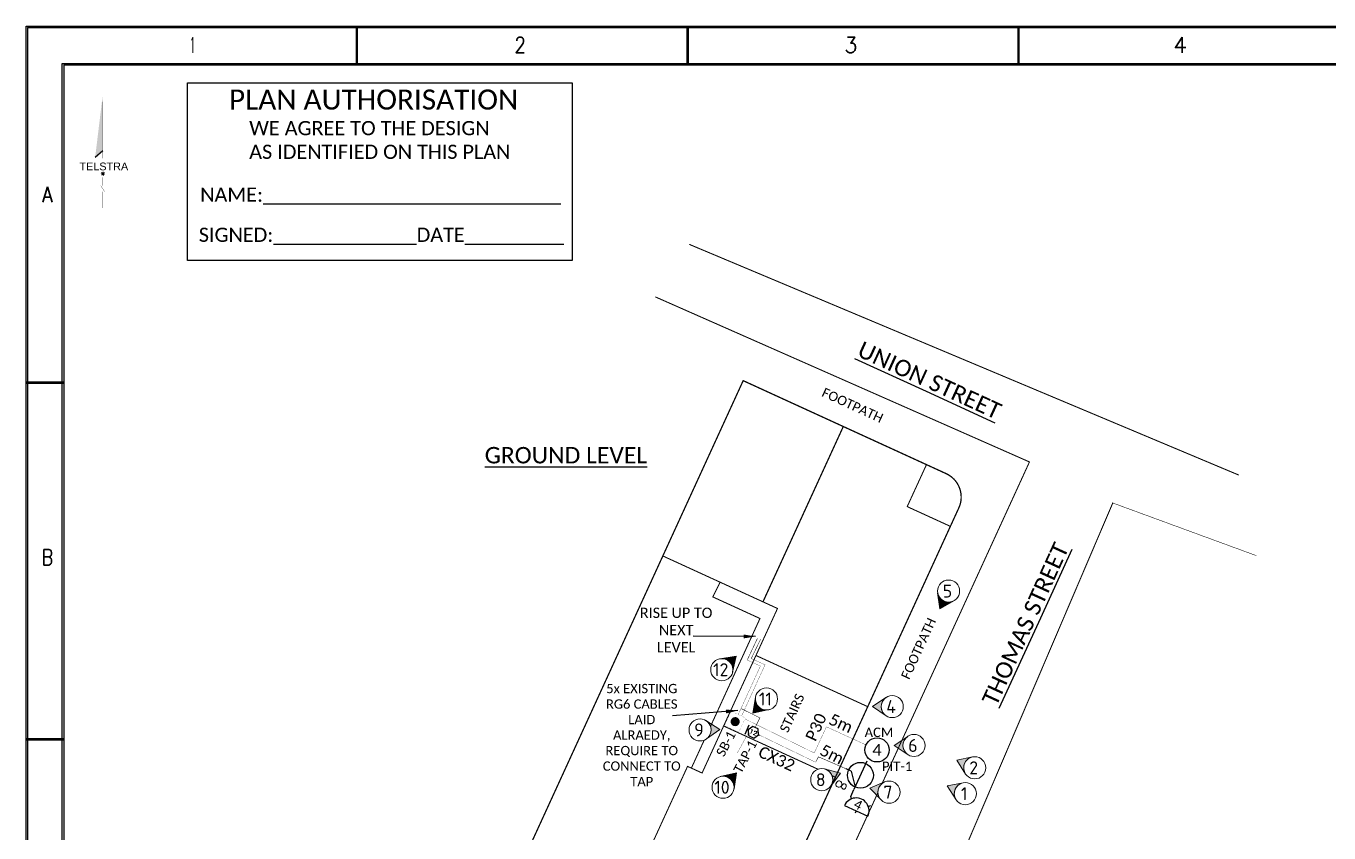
# Model space of a CAD drawing. Header units: metres. Extents: x 304 to 1576, y -477 to -199.
# Drawn here: x 303.9 to 555.9, y -355.8 to -199.7 of the extents above; entities that cross this region are included whole.
import ezdxf
from ezdxf.enums import TextEntityAlignment as Align

# ---------------------------------------------------------------- set-up
doc = ezdxf.new("R2010")
doc.units = ezdxf.units.M
doc.header["$LTSCALE"] = 4
doc.set_wipeout_variables(frame=1)
doc.linetypes.add('NEWMDUA3$0$CONTINOUS', pattern=[1, 0.5, 0.5])
doc.layers.get('Defpoints').update_dxf_attribs({"color": 1})
for name, color, linetype in [('CONSENT PLAN', 7, 'Continuous'), ('L010 Titleblock', 7, 'Continuous'), ('NEWMDUA3$0$BORDER', 3, 'Continuous'), ('NEWMDUA3$0$SHEET-BORDER', 3, 'Continuous'), ('NEWMDUA3$0$SHEET-LEGEND', 3, 'Continuous'), ('NEWMDUA3$0$SHEET-LIMITS', 2, 'Continuous'), ('SYMBOLS', 7, 'Continuous'), ('TXT', 7, 'Continuous')]:
    doc.layers.add(name, color=color, linetype=linetype)
doc.styles.add('isocpeur', font='isocpeur.ttf')
doc.styles.add('Legend', font='calibri.ttf')
doc.styles.add('NEWMDUA3$0$STANDARD', font='ROMANS', dxfattribs={"height": 2.5})
doc.styles.get("Standard").update_dxf_attribs({"font": 'romans.shx', "height": 2.5})
doc.dimstyles.get("Standard").update_dxf_attribs({"dimtxt": 2.3, "dimasz": 2.3, "dimexe": 0.18, "dimexo": 0.0625, "dimgap": 0.09, "dimtad": 0, "dimtih": 1, "dimtoh": 1, "dimdec": 4, "dimzin": 0, "dimdsep": 46, "dimtxsty": 'Standard', "dimcen": 0.09, "dimadec": 0, "dimazin": 0, "dimtfac": 1, "dimtdec": 4, "dimtofl": 0, "dimtmove": 0, "dimatfit": 3, "dimfxl": 1, "dimtolj": 1, "dimtzin": 0, "dimarcsym": 0})

# ---------------------------------------------------------------- blocks, each defined once
blk = doc.blocks.new('nbn_north_arrow')
at = {"layer": 'L010 Titleblock'}
blk.add_hatch(color=256, dxfattribs=at).paths.add_polyline_path([(0.81, 17.82), (1.26, 18.48), (0.47, 18.28), (0.23, 19.07), (-0.1, 18.34), (-0.85, 18.63), (-0.5, 17.92), (-1.22, 17.52), (-0.42, 17.35), (-0.54, 16.53), (0.08, 17.05), (0.63, 16.47), (0.64, 17.26), (1.44, 17.32)])
blk.add_line((-3.84, 26.28), (0.08, 29.64), dxfattribs=at)
for points, const_width in [([(0, 54.8), (0, 25.65)], 0.168), ([(-1.04, 6.08), (-1.04, 11.59), (1.04, 8.48), (1.04, 13.99)], 0.12), ([(0, 15.8), (0, 11.59)], 0.168), ([(0, 8.48), (0, 0)], 0.168)]:
    blk.add_lwpolyline(points, dxfattribs=dict(at, const_width=const_width))
blk.add_solid([(-3.84, 26.28), (0.08, 29.63), (0.08, 58.65)], dxfattribs=at)
at = {"layer": 'L010 Titleblock', "insert": (-11.97, 23.44), "char_height": 4, "attachment_point": 1, "line_spacing_factor": 1.5}
blk.add_mtext_dynamic_manual_height_columns('{\\f@Arial Unicode MS|b0|i0|c0|p34;TELSTRA}', width=21.5907, gutter_width=12.5, heights=[0], dxfattribs=at)
blk = doc.blocks.new('CONSENT PLAN_BLOCK')
at = {"layer": 'CONSENT PLAN'}
blk.add_lwpolyline([(0, 34.39), (74.38, 34.39), (74.38, 0), (0, 0)], close=True, dxfattribs=at)
at = {"layer": 'CONSENT PLAN', "width": 68.3137, "attachment_point": 1, "style": 'Legend'}
for s, insert, char_height in [('{\\H0.91667x;PLAN AUTHORISATION}', (8, 33.07), 4.2278), ('{\\H0.91667x;WE AGREE TO THE DESIGN^JAS IDENTIFIED ON THIS PLAN}', (11.91, 26.98), 3), ('{\\H0.91667x;NAME:___________________________}', (2.43, 14.11), 3), ('{\\H0.91667x;SIGNED:_____________DATE_________}', (2.16, 6.34), 3)]:
    blk.add_mtext(s, dxfattribs=dict(at, insert=insert, char_height=char_height))
blk = doc.blocks.new('DALY-HFC')
blk.add_lwpolyline([(-0.29, 269.39), (-0.3, 277.15)])
at = {"layer": 'NEWMDUA3$0$SHEET-BORDER', "color": 7, "linetype": 'Continuous'}
for points in [[(-0.3, 0), (-0.3, 277.15)], [(-0.3, 277.15), (384.85, 277.15)], [(0, 276.9), (0, 0)], [(0, 276.9), (384.6, 276.9)], [(6.7, 7), (6.7, 269.9)], [(6.7, 269.9), (377.6, 269.9)], [(7, 269.65), (7, 7.3)], [(7, 269.65), (377.35, 269.65)]]:
    blk.add_lwpolyline(points, dxfattribs=at)
for points in [[(63.85, 270, 0), (63.85, 277, 0), (63.55, 277, 0), (63.55, 270, 0), (63.85, 270, 0)], [(127.85, 270, 0), (127.85, 277, 0), (127.55, 277, 0), (127.55, 270, 0), (127.85, 270, 0)], [(191.85, 270, 0), (191.85, 277, 0), (191.55, 277, 0), (191.55, 270, 0), (191.85, 270, 0)], [(-0.15, 208.3, 0), (6.85, 208.3, 0), (6.85, 208, 0), (-0.15, 208, 0), (-0.15, 208.3, 0)], [(-0.15, 139.3, 0), (6.85, 139.3, 0), (6.85, 139, 0), (-0.15, 139, 0), (-0.15, 139.3, 0)]]:
    blk.add_polyline3d(points, dxfattribs=at)
at = {"style": 'Legend'}
for tag, p, height in [('ADDRESS1', (317.42, 40.42), 2), ('ADDRESS2', (317.23, 37.06), 2), ('NO_EUPS', (358.72, 37.29), 2), ('SURVEYOR', (277.01, 34.46), 2), ('CONTACT1', (316.94, 33.18), 2), ('DESIGNED', (274.4, 29.32), 1.5), ('CONTACT2', (316.94, 29.83), 2), ('PH_NUMBER', (358.87, 29.83), 2), ('SURVEY_CONTACT', (277.01, 24.2), 2), ('SAM_ID', (307.01, 25.38), 2), ('APP_TIME', (277.69, 18.8), 2), ('MDU_ID', (307.39, 19.28), 2), ('APP_DATE', (277.69, 14.15), 2), ('SHEET_NO', (309.58, 13.9), 2), ('VERSION', (277.69, 9.24), 2), ('PHOTO_FILE', (316.94, 9.23), 2)]:
    blk.add_attdef(tag, p, '', height=height, dxfattribs=at)
at = {"layer": 'NEWMDUA3$0$SHEET-LIMITS', "color": 7, "linetype": 'Continuous', "style": 'NEWMDUA3$0$STANDARD'}
for s, width, p in [('1', 0.428667, (31.9, 272)), ('2', 0.866667, (95.29, 272)), ('3', 1.01, (159.24, 272)), ('4', 1.046667, (222.98, 272)), ('A', 0.85, (3.85, 243.05)), ('B', 0.833333, (3.85, 172.86))]:
    blk.add_text(s, height=3, dxfattribs=dict(at, width=width)).set_placement(p, align=Align.CENTER)
blk = doc.blocks.new('fhfghgf')
at = {"color": 7}
blk.add_circle((-70.99, -257.31), 2.33, dxfattribs=at)
at = {"insert": (-70.99, -257.31), "char_height": 2.5, "width": 4.7284, "attachment_point": 5}
blk.add_mtext('{\\fCalibri|b0|i0|c238|p34;\\H0.90715x;\\C7;4}', dxfattribs=at)
blk = doc.blocks.new('EXISTING LOCKBOX')
at = {"layer": 'NEWMDUA3$0$BORDER', "color": 7, "const_width": 0.025}
blk.add_lwpolyline([(-59.8, -217.2), (-59.8, -212.64), (-55.24, -212.64), (-55.24, -217.2)], close=True, dxfattribs=at)
at = {"layer": 'NEWMDUA3$0$SHEET-LEGEND', "color": 7, "const_width": 1.31}
blk.add_lwpolyline([(-57.57, -214.2, 1), (-57.57, -215.52, 1)], format="xyb", close=True, dxfattribs=at)
blk = doc.blocks.new('8TAP')
at = {"linetype": 'Continuous'}
for p, q in [((-3.39, 0), (-2.89, 0)), ((2.89, 0), (3.39, 0))]:
    blk.add_line(p, q, dxfattribs=at)
blk.add_lwpolyline([(-1.44, 2.5), (-2.89, 0), (-1.44, -2.5), (1.44, -2.5), (2.89, 0), (1.44, 2.5)], close=True, dxfattribs=at)
at = {"color": 2, "linetype": 'Continuous', "width": 1.2}
blk.add_attdef('VALUE', text='', height=2, dxfattribs=at).set_placement((0, 0), align=Align.MIDDLE_CENTER)
at = {"color": 2}
blk.add_attdef('TMH', text='', height=2, dxfattribs=at).set_placement((0, 3.87), align=Align.MIDDLE_CENTER)
blk = doc.blocks.new('2WAYSPL')
at = {"linetype": 'Continuous'}
for p, q in [((0.5, 0), (0, 0)), ((2.27, 1.77), (2.62, 2.12)), ((2.27, -1.77), (2.62, -2.12))]:
    blk.add_line(p, q, dxfattribs=at)
blk.add_lwpolyline([(0.5, -2.5, 1), (0.5, 2.5)], format="xyb", close=True, dxfattribs=at)
at = {"layer": 'Defpoints', "color": 252}
for p in [(3, 2.5), (3.5, 2.5), (3, -2.5), (3.5, -2.5)]:
    blk.add_point(p, dxfattribs=at)
blk = doc.blocks.new('DC02')
at = {"color": 0, "linetype": 'ByBlock'}
for p, q in [((-3, 0), (3, 0)), ((0, -2), (2.5, 0)), ((0, -2), (0, -3))]:
    blk.add_line(p, q, dxfattribs=at)
blk.add_circle((0, 0), 2.5, dxfattribs=at)
at = {"color": 2, "linetype": 'ByBlock'}
blk.add_attdef('CVAL', text='', height=2, dxfattribs=at).set_placement((2.83, -2.83), align=Align.MIDDLE_CENTER)
blk = doc.blocks.new('*U103')
at = {"color": 6}
blk.add_wipeout([(0.92, -1.93), (0.53, -2.07), (0.13, -2.14), (-0.28, -2.12), (-0.68, -2.03), (-1.05, -1.87), (-1.38, -1.64), (-1.67, -1.35), (-1.89, -1.01), (-2.05, -0.63), (-2.13, -0.23), (-2.14, 0.17), (-2.07, 0.57), (-1.9, 1), (-1.72, 1.29), (-1.44, 1.59), (-1.1, 1.84), (-0.79, 2), (-0.34, 2.12), (0.12, 2.14), (0.62, 2.05), (1.03, 1.88), (1.29, 1.71), (1.47, 1.56), (1.67, 1.34), (1.78, 1.19), (1.99, 0.79), (2.1, 0.44), (2.14, 0.03), (2.11, -0.38), (2, -0.76), (1.82, -1.13), (1.57, -1.45), (1.26, -1.73)], dxfattribs=at).dxf.layer = 'SYMBOLS'
at = {"layer": 'SYMBOLS', "lineweight": 0}
blk.add_hatch(color=6, dxfattribs=at).paths.add_polyline_path([(-0.41, 2.1), (-3.5, 1.51), (-1.85, -1.09, -0.517746)])
at = {"layer": 'SYMBOLS', "color": 6, "lineweight": 0}
blk.add_lwpolyline([(-3.5, 1.51), (-1.77, -1.21, -0.539479), (-0.41, 2.1)], format="xyb", close=True, dxfattribs=at)
blk.add_circle((0, 0), 2.14, dxfattribs=at)
at = {"layer": 'SYMBOLS', "color": 6, "style": 'isocpeur'}
blk.add_attdef('1', text='', height=2.5, dxfattribs=at).set_placement((-0.21, 0), align=Align.MIDDLE_CENTER)
blk = doc.blocks.new('*U105')
at = {"color": 6}
blk.add_wipeout([(1.97, 0.83), (2.1, 0.44), (2.14, 0.03), (2.11, -0.37), (2, -0.77), (1.82, -1.14), (1.57, -1.45), (1.27, -1.73), (0.93, -1.93), (0.54, -2.08), (0.14, -2.14), (-0.26, -2.13), (-0.66, -2.04), (-1.08, -1.85), (-1.36, -1.66), (-1.66, -1.36), (-1.89, -1.02), (-2.03, -0.7), (-2.13, -0.25), (-2.13, 0.22), (-2.02, 0.71), (-1.83, 1.12), (-1.65, 1.37), (-1.5, 1.53), (-1.27, 1.73), (-1.11, 1.83), (-0.7, 2.02), (-0.34, 2.11), (0.07, 2.14), (0.47, 2.09), (0.85, 1.97), (1.21, 1.77), (1.52, 1.5), (1.78, 1.19)], dxfattribs=at).dxf.layer = 'SYMBOLS'
at = {"layer": 'SYMBOLS', "lineweight": 0}
blk.add_hatch(color=6, dxfattribs=at).paths.add_polyline_path([(-2.12, -0.32), (-1.67, -3.43), (1.01, -1.89, -0.517746)])
at = {"layer": 'SYMBOLS', "color": 6, "lineweight": 0}
blk.add_lwpolyline([(-1.67, -3.43), (1.13, -1.82, -0.539479), (-2.12, -0.32)], format="xyb", close=True, dxfattribs=at)
blk.add_circle((0, 0), 2.14, dxfattribs=at)
at = {"layer": 'SYMBOLS', "color": 6, "style": 'isocpeur'}
blk.add_attdef('1', text='', height=2.5, dxfattribs=at).set_placement((-0.21, 0), align=Align.MIDDLE_CENTER)
blk = doc.blocks.new('*U106')
at = {"color": 6}
blk.add_wipeout([(1.61, -1.41), (1.31, -1.69), (0.96, -1.91), (0.59, -2.06), (0.18, -2.13), (-0.23, -2.13), (-0.62, -2.05), (-1, -1.9), (-1.33, -1.68), (-1.63, -1.39), (-1.86, -1.06), (-2.03, -0.7), (-2.12, -0.3), (-2.14, 0.17), (-2.09, 0.5), (-1.95, 0.89), (-1.74, 1.25), (-1.52, 1.52), (-1.15, 1.81), (-0.74, 2.01), (-0.24, 2.13), (0.2, 2.13), (0.51, 2.08), (0.73, 2.02), (1, 1.89), (1.17, 1.8), (1.52, 1.51), (1.75, 1.23), (1.95, 0.88), (2.08, 0.49), (2.14, 0.1), (2.12, -0.31), (2.02, -0.71), (1.85, -1.08)], dxfattribs=at).dxf.layer = 'SYMBOLS'
at = {"layer": 'SYMBOLS', "lineweight": 0}
blk.add_hatch(color=6, dxfattribs=at).paths.add_polyline_path([(-1.21, 1.77), (-3.82, 0), (-1.26, -1.73, -0.517746)])
at = {"layer": 'SYMBOLS', "color": 6, "lineweight": 0}
blk.add_lwpolyline([(-3.82, 0), (-1.14, -1.81, -0.539479), (-1.21, 1.77)], format="xyb", close=True, dxfattribs=at)
blk.add_circle((0, 0), 2.14, dxfattribs=at)
at = {"layer": 'SYMBOLS', "color": 6, "style": 'isocpeur'}
blk.add_attdef('1', text='', height=2.5, dxfattribs=at).set_placement((-0.21, 0), align=Align.MIDDLE_CENTER)
blk = doc.blocks.new('*U107')
at = {"color": 6}
blk.add_wipeout([(-2.14, -0.08), (-2.11, 0.34), (-2.01, 0.73), (-1.84, 1.1), (-1.6, 1.43), (-1.29, 1.71), (-0.95, 1.92), (-0.57, 2.07), (-0.18, 2.14), (0.24, 2.13), (0.63, 2.05), (1, 1.9), (1.34, 1.67), (1.67, 1.34), (1.86, 1.07), (2.03, 0.69), (2.13, 0.28), (2.14, -0.07), (2.08, -0.53), (1.92, -0.96), (1.64, -1.39), (1.31, -1.69), (1.06, -1.86), (0.85, -1.97), (0.57, -2.07), (0.38, -2.11), (-0.07, -2.14), (-0.43, -2.1), (-0.82, -1.98), (-1.18, -1.78), (-1.49, -1.54), (-1.76, -1.22), (-1.96, -0.87), (-2.09, -0.47)], dxfattribs=at).dxf.layer = 'SYMBOLS'
at = {"layer": 'SYMBOLS', "lineweight": 0}
blk.add_hatch(color=6, dxfattribs=at).paths.add_polyline_path([(2.09, -0.46), (2.78, 2.61), (-0.27, 2.13, -0.517746)])
at = {"layer": 'SYMBOLS', "color": 6, "lineweight": 0}
blk.add_lwpolyline([(2.78, 2.61), (-0.41, 2.1, -0.539479), (2.09, -0.46)], format="xyb", close=True, dxfattribs=at)
blk.add_circle((0, 0), 2.14, dxfattribs=at)
at = {"layer": 'SYMBOLS', "color": 6, "style": 'isocpeur'}
blk.add_attdef('1', text='', height=2.5, dxfattribs=at).set_placement((-0.21, 0), align=Align.MIDDLE_CENTER)
blk = doc.blocks.new('*U113')
at = {"color": 6}
blk.add_wipeout([(1.31, -1.7), (0.95, -1.92), (0.57, -2.06), (0.17, -2.13), (-0.24, -2.13), (-0.64, -2.04), (-1.01, -1.89), (-1.35, -1.66), (-1.64, -1.39), (-1.87, -1.04), (-2.04, -0.67), (-2.13, -0.29), (-2.14, 0.12), (-2.06, 0.58), (-1.95, 0.9), (-1.74, 1.26), (-1.46, 1.57), (-1.19, 1.79), (-0.78, 2), (-0.33, 2.12), (0.18, 2.14), (0.62, 2.05), (0.9, 1.94), (1.11, 1.84), (1.35, 1.66), (1.49, 1.53), (1.78, 1.19), (1.96, 0.87), (2.09, 0.48), (2.14, 0.07), (2.12, -0.32), (2.01, -0.72), (1.84, -1.09), (1.6, -1.43)], dxfattribs=at).dxf.layer = 'SYMBOLS'
at = {"layer": 'SYMBOLS', "lineweight": 0}
blk.add_hatch(color=6, dxfattribs=at).paths.add_polyline_path([(-0.84, 1.97), (-3.74, 0.75), (-1.58, -1.45, -0.517746)])
at = {"layer": 'SYMBOLS', "color": 6, "lineweight": 0}
blk.add_lwpolyline([(-3.74, 0.75), (-1.48, -1.55, -0.539479), (-0.84, 1.97)], format="xyb", close=True, dxfattribs=at)
blk.add_circle((0, 0), 2.14, dxfattribs=at)
at = {"layer": 'SYMBOLS', "color": 6, "style": 'isocpeur'}
blk.add_attdef('1', text='', height=2.5, dxfattribs=at).set_placement((-0.21, 0), align=Align.MIDDLE_CENTER)
blk = doc.blocks.new('*U108')
at = {"color": 6}
blk.add_wipeout([(-1.98, 0.81), (-1.79, 1.18), (-1.53, 1.5), (-1.22, 1.76), (-0.87, 1.96), (-0.48, 2.09), (-0.08, 2.14), (0.33, 2.12), (0.72, 2.02), (1.09, 1.84), (1.42, 1.61), (1.69, 1.32), (1.91, 0.97), (2.08, 0.54), (2.14, 0.2), (2.13, -0.21), (2.05, -0.62), (1.93, -0.95), (1.68, -1.34), (1.35, -1.67), (0.92, -1.94), (0.5, -2.09), (0.2, -2.13), (-0.03, -2.14), (-0.33, -2.12), (-0.52, -2.08), (-0.94, -1.92), (-1.26, -1.74), (-1.56, -1.46), (-1.81, -1.14), (-1.99, -0.79), (-2.11, -0.39), (-2.14, 0.02), (-2.1, 0.43)], dxfattribs=at).dxf.layer = 'SYMBOLS'
at = {"layer": 'SYMBOLS', "lineweight": 0}
blk.add_hatch(color=6, dxfattribs=at).paths.add_polyline_path([(1.72, -1.28), (3.61, 1.24), (0.63, 2.05, -0.517746)])
at = {"layer": 'SYMBOLS', "color": 6, "lineweight": 0}
blk.add_lwpolyline([(3.61, 1.24), (0.49, 2.09, -0.539479), (1.72, -1.28)], format="xyb", close=True, dxfattribs=at)
blk.add_circle((0, 0), 2.14, dxfattribs=at)
at = {"layer": 'SYMBOLS', "color": 6, "style": 'isocpeur'}
blk.add_attdef('1', text='', height=2.5, dxfattribs=at).set_placement((-0.21, 0), align=Align.MIDDLE_CENTER)
blk = doc.blocks.new('*U110')
at = {"color": 6}
blk.add_wipeout([(-1.63, 1.38), (-1.33, 1.67), (-0.99, 1.9), (-0.62, 2.05), (-0.22, 2.13), (0.19, 2.13), (0.59, 2.06), (0.97, 1.91), (1.31, 1.7), (1.61, 1.42), (1.85, 1.09), (2.02, 0.73), (2.12, 0.33), (2.14, -0.13), (2.09, -0.47), (1.96, -0.86), (1.76, -1.23), (1.54, -1.5), (1.18, -1.79), (0.77, -2), (0.27, -2.13), (-0.17, -2.14), (-0.47, -2.09), (-0.69, -2.03), (-0.97, -1.91), (-1.14, -1.82), (-1.49, -1.54), (-1.73, -1.26), (-1.94, -0.91), (-2.08, -0.52), (-2.14, -0.13), (-2.12, 0.28), (-2.03, 0.68), (-1.86, 1.06)], dxfattribs=at).dxf.layer = 'SYMBOLS'
at = {"layer": 'SYMBOLS', "lineweight": 0}
blk.add_hatch(color=6, dxfattribs=at).paths.add_polyline_path([(1.24, -1.75), (3.81, 0.06), (1.24, 1.75, -0.517746)])
at = {"layer": 'SYMBOLS', "color": 6, "lineweight": 0}
blk.add_lwpolyline([(3.81, 0.06), (1.11, 1.83, -0.539479), (1.24, -1.75)], format="xyb", close=True, dxfattribs=at)
blk.add_circle((0, 0), 2.14, dxfattribs=at)
at = {"layer": 'SYMBOLS', "color": 6, "style": 'isocpeur'}
blk.add_attdef('1', text='', height=2.5, dxfattribs=at).set_placement((-0.21, 0), align=Align.MIDDLE_CENTER)
blk = doc.blocks.new('*U111')
at = {"color": 6}
blk.add_wipeout([(-2.13, -0.23), (-2.13, 0.18), (-2.06, 0.58), (-1.91, 0.96), (-1.7, 1.31), (-1.41, 1.61), (-1.09, 1.84), (-0.72, 2.02), (-0.33, 2.12), (0.08, 2.14), (0.48, 2.09), (0.86, 1.96), (1.22, 1.77), (1.57, 1.46), (1.78, 1.2), (1.98, 0.83), (2.1, 0.43), (2.14, 0.09), (2.11, -0.38), (1.98, -0.82), (1.73, -1.26), (1.43, -1.6), (1.19, -1.78), (0.99, -1.9), (0.72, -2.02), (0.53, -2.07), (0.09, -2.14), (-0.28, -2.12), (-0.68, -2.03), (-1.05, -1.87), (-1.37, -1.64), (-1.67, -1.35), (-1.89, -1.01), (-2.05, -0.62)], dxfattribs=at).dxf.layer = 'SYMBOLS'
at = {"layer": 'SYMBOLS', "lineweight": 0}
blk.add_hatch(color=6, dxfattribs=at).paths.add_polyline_path([(2.12, -0.31), (2.58, 2.81), (-0.42, 2.1, -0.517746)])
at = {"layer": 'SYMBOLS', "color": 6, "lineweight": 0}
blk.add_lwpolyline([(2.58, 2.81), (-0.56, 2.07, -0.539479), (2.12, -0.31)], format="xyb", close=True, dxfattribs=at)
blk.add_circle((0, 0), 2.14, dxfattribs=at)
at = {"layer": 'SYMBOLS', "color": 6, "style": 'isocpeur'}
blk.add_attdef('1', text='', height=2.5, dxfattribs=at).set_placement((-0.21, 0), align=Align.MIDDLE_CENTER)
blk = doc.blocks.new('*U112')
at = {"color": 6}
blk.add_wipeout([(2.13, 0.21), (2.13, -0.21), (2.05, -0.61), (1.9, -0.99), (1.68, -1.33), (1.39, -1.63), (1.07, -1.86), (0.7, -2.03), (0.31, -2.12), (-0.11, -2.14), (-0.51, -2.08), (-0.88, -1.95), (-1.24, -1.75), (-1.59, -1.44), (-1.79, -1.18), (-1.99, -0.81), (-2.11, -0.4), (-2.14, -0.06), (-2.11, 0.4), (-1.97, 0.85), (-1.72, 1.29), (-1.41, 1.61), (-1.17, 1.8), (-0.97, 1.91), (-0.69, 2.03), (-0.51, 2.08), (-0.06, 2.14), (0.3, 2.12), (0.7, 2.02), (1.07, 1.85), (1.4, 1.62), (1.68, 1.32), (1.9, 0.98), (2.06, 0.6)], dxfattribs=at).dxf.layer = 'SYMBOLS'
at = {"layer": 'SYMBOLS', "lineweight": 0}
blk.add_hatch(color=6, dxfattribs=at).paths.add_polyline_path([(-2.12, 0.33), (-2.62, -2.78), (0.39, -2.11, -0.517746)])
at = {"layer": 'SYMBOLS', "color": 6, "lineweight": 0}
blk.add_lwpolyline([(-2.62, -2.78), (0.54, -2.07, -0.539479), (-2.12, 0.33)], format="xyb", close=True, dxfattribs=at)
blk.add_circle((0, 0), 2.14, dxfattribs=at)
at = {"layer": 'SYMBOLS', "color": 6, "style": 'isocpeur'}
blk.add_attdef('1', text='', height=2.5, dxfattribs=at).set_placement((-0.21, 0), align=Align.MIDDLE_CENTER)

msp = doc.modelspace()

# ---------------------------------------------------------------- block references
at = {"xscale": 0.375, "yscale": 0.375, "zscale": 0.375}
msp.add_blockref('nbn_north_arrow', (318.72, -234.92), dxfattribs=at)
at = {"layer": 'CONSENT PLAN'}
msp.add_blockref('CONSENT PLAN_BLOCK', (335.16, -245.07), dxfattribs=at)

# ---------------------------------------------------------------- next in the draw order: block references
msp.add_blockref('DALY-HFC', (304.2, -476.87))

# ---------------------------------------------------------------- next in the draw order: linework, layer by layer
at = {"color": 7}
for p, q in [((442.63, -268.33), (478.09, -284.57)), ((443, -336.71), (443.81, -334.95))]:
    msp.add_line(p, q, dxfattribs=at)
at = {"color": 8}
for points, const_width in [([(432.21, -241.96), (538.51, -286.6)], 0.2), ([(425.63, -252.12), (498.01, -284.06), (444.37, -401.14)], 0.2), ([(514.18, -292.02), (541.91, -302.19)], 0.1)]:
    msp.add_lwpolyline(points, dxfattribs=dict(at, const_width=const_width))
at = {"color": 7, "const_width": 0.25}
msp.add_lwpolyline([(436.44, -397.51), (392.63, -377.44), (442.63, -268.33), (481.89, -286.32, -0.414214), (484.35, -292.94), (436.44, -397.51)], format="xyb", dxfattribs=at)
at = {"color": 7}
for points, const_width in [([(441.78, -385.86), (417.35, -374.66), (431.87, -342.96), (434.68, -344.24), (449.27, -312.41), (427.09, -302.25), (442.63, -268.33), (478.09, -284.57), (474.36, -292.7), (482.71, -296.52), (441.78, -385.86)], 0.2), ([(446.46, -311.12), (462, -277.2)], 0.25), ([(432.61, -343.29), (445.88, -314.35), (436.75, -310.17), (438.18, -307.33)], 0.2), ([(445.1, -321.5), (466.73, -331.41)], 0.2), ([(438.85, -335.15), (460.47, -345.06)], 0.2)]:
    msp.add_lwpolyline(points, dxfattribs=dict(at, const_width=const_width))
at = {"color": 21, "const_width": 0.1}
msp.add_lwpolyline([(443.43, -322.35), (445.37, -318.23)], dxfattribs=at)
at = {"color": 5, "const_width": 0.1}
msp.add_lwpolyline([(444.21, -322.05), (445.98, -318.39)], dxfattribs=at)
at = {"layer": 'NEWMDUA3$0$SHEET-LEGEND', "color": 130, "linetype": 'ByBlock'}
msp.add_line((463.45, -348.76), (464.06, -347.42), dxfattribs=at)
at = {"layer": 'NEWMDUA3$0$SHEET-LEGEND', "color": 21, "linetype": 'NEWMDUA3$0$CONTINOUS', "const_width": 0.05}
for points in [[(441.67, -332.94), (445.96, -323.55), (443.43, -322.39)], [(443.64, -336.44), (441.48, -340.39)]]:
    msp.add_lwpolyline(points, dxfattribs=at)
at = {"layer": 'NEWMDUA3$0$SHEET-LEGEND', "color": 170, "linetype": 'NEWMDUA3$0$CONTINOUS', "const_width": 0.05}
msp.add_lwpolyline([(442.32, -333.23), (446.86, -323.31), (444.18, -322.08), (444.2, -322.05)], dxfattribs=at)
at = {"layer": 'NEWMDUA3$0$SHEET-LEGEND', "color": 4, "linetype": 'NEWMDUA3$0$CONTINOUS', "const_width": 0.05}
msp.add_lwpolyline([(466.4, -338.81), (458.73, -335.3), (456.38, -340.37), (443.05, -333.82)], dxfattribs=at)
at = {"layer": 'NEWMDUA3$0$SHEET-LEGEND', "color": 130, "linetype": 'NEWMDUA3$0$CONTINOUS', "const_width": 0.05}
msp.add_lwpolyline([(456.67, -342.17), (445.72, -336.87)], dxfattribs=at)

# ---------------------------------------------------------------- next in the draw order: block references
at = {"color": 1, "xscale": 0.6666666666666665, "yscale": 0.6666666666666665, "zscale": 0.6666666666666665, "rotation": 245.3850853396521}
msp.add_blockref('EXISTING LOCKBOX', (555.32, -428.86), dxfattribs=at)
at = {"color": 7}
ref = msp.add_blockref('8TAP', (444.59, -336.37), dxfattribs=dict(at, xscale=0.3869575414632069, yscale=0.3869575414632069, zscale=0.3869575414632069, rotation=335.3850853396523))
ref.add_attrib('VALUE', '12', dxfattribs={"height": 0.774, "rotation": 335.3851, "width": 1.2}).set_placement((444.59, -336.37), align=Align.MIDDLE_CENTER)
msp.add_blockref('fhfghgf', (539.51, -82.47), dxfattribs=at)
ref = msp.add_blockref('DC02', (465.31, -344.69), dxfattribs=dict(at, rotation=245.385085339653))
ref.add_attrib('CVAL', '8', dxfattribs={"height": 2, "rotation": 245.3851}).set_placement((461.56, -346.58), align=Align.MIDDLE_CENTER)
at = {"color": 7, "rotation": 65.38508533965191}
msp.add_blockref('2WAYSPL', (464.28, -352.03), dxfattribs=at)

# ---------------------------------------------------------------- next in the draw order: texts
at = {"attachment_point": 5}
for s, insert, char_height, width, rotation in [('{\\fCalibri|b0|i0|c238|p34;\\H0.90715x;\\L\\C7;UNION\\fCalibri|b0|i0|c0|p34; STREET}', (478.67, -268.26), 3.5, 37.699, 335.3851), ('{\\fCalibri|b0|i0|c0|p34;\\H0.90715x;\\C7;FOOTPATH}', (463.79, -273.09), 2, 14.257, 335.3851), ('{\\fCalibri|b0|i0|c238|p34;\\H0.90715x;\\L\\C7;THOMAS\\fCalibri|b0|i0|c0|p34; STREET}', (497.23, -315.41), 3.5, 37.699, 65.3851), ('{\\fCalibri|b0|i0|c0|p34;\\H0.90715x;\\C7;FOOTPATH}', (476.55, -320.16), 2, 14.257, 65.3851), ('{\\fCalibri|b0|i0|c0|p34;\\H0.90715x;\\C7;STAIRS}', (452.08, -332.64), 2, 14.257, 65.3851), ('{\\fCalibri|b0|i0|c0|p34;\\H0.90715x;\\C7;P30}', (456.71, -335.37), 2.5, 20.2882, 65.7127), ('{\\fCalibri|b0|i0|c0|p34;\\H0.90715x;\\C7;5m}', (461.55, -334.62), 2.5, 20.2882, 335.3851), ('{\\fCalibri|b0|i0|c0|p34;\\H0.90715x;\\C7;CX32}', (449.12, -341.47), 2.5, 20.2882, 335.3851), ('{\\fCalibri|b0|i0|c0|p34;\\H0.90715x;\\C7;5m}', (459.81, -340.63), 2.5, 20.2882, 333.1288), ('{\\fCalibri|b0|i0|c0|p34;\\H0.90715x;\\C7;4}', (464.87, -350.38), 2, 19.3953, 333.6294)]:
    msp.add_mtext(s, dxfattribs=dict(at, insert=insert, char_height=char_height, width=width, rotation=rotation))
for s, insert, char_height, width in [('{\\fCalibri|b0|i0|c0|p34;\\H0.90715x;\\L\\C7;GROUND LEVEL}', (408.34, -282.77), 3.5, 37.699), ('{\\fCalibri|b0|i0|c0|p34;\\C7;RISE UP TO NEXT LEVEL}', (429.66, -316.58), 2, 14.257), ('{\\fCalibri|b0|i0|c0|p34;\\C7;5x EXISTING RG6 CABLES LAID ALRAEDY, REQUIRE TO CONNECT TO TAP}', (423.01, -336.9), 1.8, 16.0095), ('{\\fCalibri|b0|i0|c0|p34;\\H0.90715x;\\C7;PIT-1}', (472.41, -342.95), 2, 19.3953)]:
    msp.add_mtext(s, dxfattribs=dict(at, insert=insert, char_height=char_height, width=width))
at = {"layer": 'TXT', "color": 7, "insert": (468.9, -336.38), "char_height": 1, "attachment_point": 5, "style": 'Legend'}
msp.add_mtext('{\\H1.8143x;\\C0;ACM\\H0.55115x; }', dxfattribs=at)

# ---------------------------------------------------------------- next in the draw order: leaders
at = {"color": 7}
msp.add_leader([(445.02, -317.83), (432.96, -317.79)], dimstyle='Standard', override={"dimgap": 0.09, "dimtad": 0}, dxfattribs=at)

# ---------------------------------------------------------------- next in the draw order: block references
for name, p, values in [('*U105', (482.36, -309.04), {'1': '5'}), ('*U107', (438.5, -324.26), {'1': '12'}), ('*U112', (447.14, -329.91), {'1': '11'}), ('*U106', (471.46, -331.39), {'1': '4'}), ('*U110', (434.29, -335.9), {'1': '9'}), ('*U106', (475.68, -338.92), {'1': '6'}), ('*U111', (438.74, -347), {'1': '10'}), ('*U108', (457.84, -345.54), {'1': '8'}), ('*U113', (470.84, -347.95), {'1': '7'}), ('*U103', (485.6, -348.23), {'1': '1'})]:
    msp.add_blockref(name, p).add_auto_attribs(values)

# ---------------------------------------------------------------- next in the draw order: linework, layer by layer
at = {"color": 21, "const_width": 0.1}
msp.add_lwpolyline([(442.27, -331.79), (445.86, -333.57), (444.93, -335.47)], dxfattribs=at)
at = {"color": 4, "const_width": 0.1}
msp.add_lwpolyline([(456.67, -342.1), (457.19, -341.11), (462.63, -343.47)], dxfattribs=at)

# ---------------------------------------------------------------- next in the draw order: block references
msp.add_blockref('*U103', (487.43, -343.24)).add_auto_attribs({'1': '2'})

# ---------------------------------------------------------------- next in the draw order: texts
at = {"char_height": 1.8, "width": 20.2882, "attachment_point": 5, "rotation": 62.3555}
for s, insert in [('{\\fCalibri|b0|i0|c0|p34;\\C7;SB-1}', (439.29, -338.57)), ('{\\fCalibri|b0|i0|c0|p34;\\C7;TAP-1}', (443.01, -341.07))]:
    msp.add_mtext(s, dxfattribs=dict(at, insert=insert))

# ---------------------------------------------------------------- next in the draw order: leaders
at = {"color": 7}
msp.add_leader([(441.61, -332.16), (428.93, -333.18)], dimstyle='Standard', override={"dimgap": 0.09, "dimtad": 0}, dxfattribs=at)

# ---------------------------------------------------------------- next in the draw order: linework, layer by layer
at = {"color": 8, "const_width": 0.2}
msp.add_lwpolyline([(514.17, -291.9), (465.12, -406.68)], dxfattribs=at)

doc.saveas('drawing.dxf')
